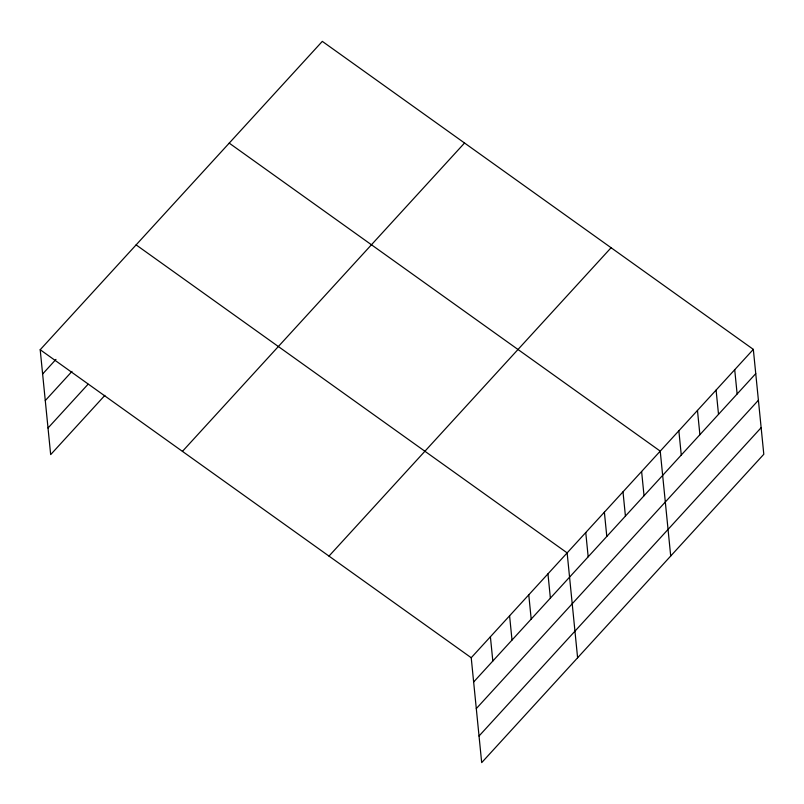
<?xml version="1.0" encoding="UTF-8"?>
<svg xmlns="http://www.w3.org/2000/svg" width="804" height="804" viewBox="0 0 804 804"><rect width="100%" height="100%" fill="white"/><g stroke="black" fill="none" stroke-linecap="round" stroke-linejoin="round"><path stroke-width="1.21" d="M104.882 395.367L50.672 454.622L40.2 349.73L322.314 41.366L753.328 349.378L763.8 454.27L481.686 762.634L471.224 657.732L753.328 349.378M42.622 373.991L55.968 359.398M45.275 400.593L71.968 371.428M48.019 428.009L88.048 384.252M182.438 451.366L464.541 143.011M328.987 556.097L611.09 247.732M473.646 681.993L755.75 373.639M476.3 708.605L758.403 400.251M479.033 736.022L761.147 427.668M229.21 143.122L660.235 451.134L670.707 556.036M136.117 244.888L567.142 552.891L577.604 657.793M40.2 349.73L471.224 657.732M734.715 369.729L737.127 393.99M716.093 390.081L718.515 414.341M697.47 410.432L699.892 434.693M678.857 430.783L681.269 455.044M641.612 471.486L644.034 495.746M622.999 491.837L625.422 516.098M604.377 512.188L606.799 536.449M585.754 532.539L588.176 556.8M547.956 573.865L550.378 598.126M528.771 594.829L531.193 619.09M509.585 615.794L512.007 640.054M490.4 636.768L492.822 661.029"/></g></svg>
